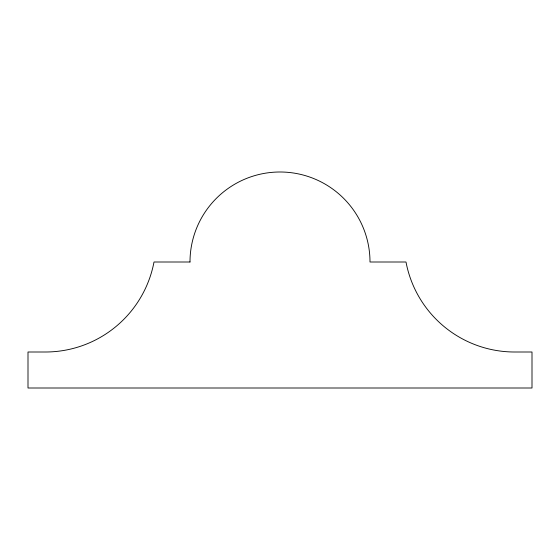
<?xml version="1.0" encoding="UTF-8"?>
<svg xmlns="http://www.w3.org/2000/svg" width="560" height="560" viewBox="0 0 560 560"><rect width="100%" height="100%" fill="white"/><g stroke="black" fill="none" stroke-linecap="round" stroke-linejoin="round"><path stroke-width="0.84" d="M190.001 262.003L154 262.003A110.572 110.572 0 0 1 45.997 352.002L28 352.002L28 388.003L532 388.003L532 352.002L514.003 352.002A110.572 110.572 0 0 1 406 262.003L369.999 262.003A89.999 89.999 0 0 0 280 171.997A89.999 89.999 0 0 0 190.001 262.003"/></g></svg>
